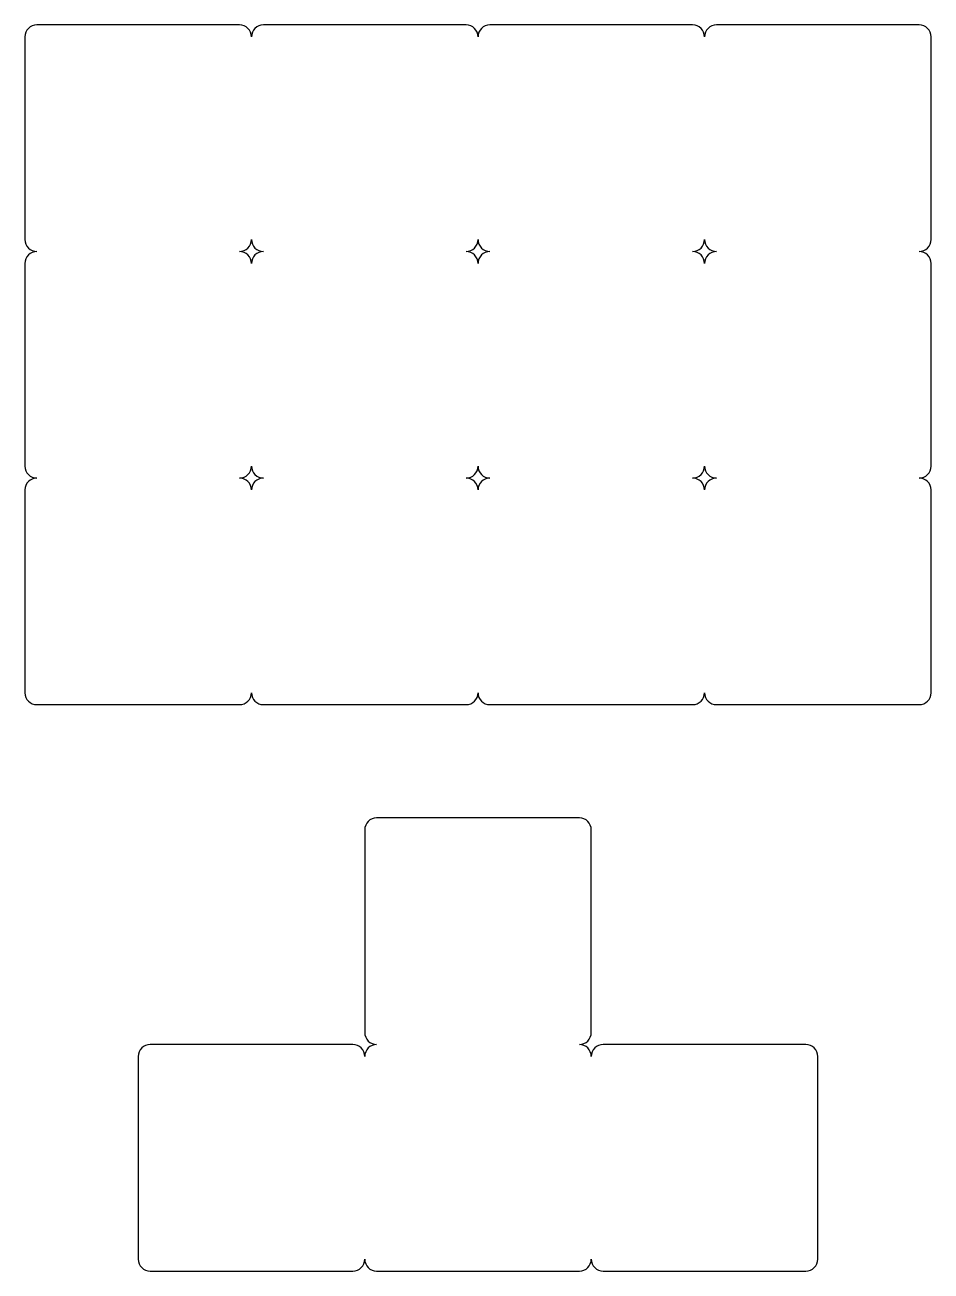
# Model space of a CAD drawing. Header units: millimetres. Extents: x 90 to 166, y -177 to -72.
import ezdxf

# ---------------------------------------------------------------- set-up
doc = ezdxf.new("R2010")
doc.units = ezdxf.units.MM

msp = doc.modelspace()

# ---------------------------------------------------------------- linework, layer by layer
at = {"linetype": 'CONTINUOUS'}
for p, q in [((108.5, -72.5), (91.5, -72.5)), ((127.5, -72.5), (110.5, -72.5)), ((146.5, -72.5), (129.5, -72.5)), ((165.5, -72.5), (148.5, -72.5)), ((90.5, -73.5), (90.5, -90.5)), ((166.5, -90.5), (166.5, -73.5)), ((90.5, -92.5), (90.5, -109.5)), ((166.5, -109.5), (166.5, -92.5)), ((90.5, -111.5), (90.5, -128.5)), ((166.5, -128.5), (166.5, -111.5)), ((91.5, -129.5), (108.5, -129.5)), ((110.5, -129.5), (127.5, -129.5)), ((129.5, -129.5), (146.5, -129.5)), ((148.5, -129.5), (165.5, -129.5)), ((119, -140), (119, -157)), ((137, -139), (120, -139)), ((138, -157), (138, -140)), ((118, -158), (101, -158)), ((156, -158), (139, -158)), ((100, -159), (100, -176)), ((157, -176), (157, -159)), ((101, -177), (118, -177)), ((120, -177), (137, -177)), ((139, -177), (156, -177))]:
    msp.add_line(p, q, dxfattribs=at)
for centre, start, end in [((91.5, -73.5), 90, 180), ((108.5, -73.5), 0, 90), ((110.5, -73.5), 90, 180), ((127.5, -73.5), 0, 90), ((129.5, -73.5), 90, 180), ((146.5, -73.5), 0, 90), ((148.5, -73.5), 90, 180), ((165.5, -73.5), 0, 90), ((91.5, -90.5), 180, 270), ((108.5, -90.5), 270, 360), ((110.5, -90.5), 180, 270), ((127.5, -90.5), 270, 360), ((129.5, -90.5), 180, 270), ((146.5, -90.5), 270, 360), ((148.5, -90.5), 180, 270), ((165.5, -90.5), 270, 360), ((91.5, -92.5), 90, 180), ((108.5, -92.5), 0, 90), ((110.5, -92.5), 90, 180), ((127.5, -92.5), 0, 90), ((129.5, -92.5), 90, 180), ((146.5, -92.5), 0, 90), ((148.5, -92.5), 90, 180), ((165.5, -92.5), 0, 90), ((91.5, -109.5), 180, 270), ((108.5, -109.5), 270, 360), ((110.5, -109.5), 180, 270), ((127.5, -109.5), 270, 360), ((129.5, -109.5), 180, 270), ((146.5, -109.5), 270, 360), ((148.5, -109.5), 180, 270), ((165.5, -109.5), 270, 360), ((91.5, -111.5), 90, 180), ((108.5, -111.5), 0, 90), ((110.5, -111.5), 90, 180), ((127.5, -111.5), 0, 90), ((129.5, -111.5), 90, 180), ((146.5, -111.5), 0, 90), ((148.5, -111.5), 90, 180), ((165.5, -111.5), 0, 90), ((91.5, -128.5), 180, 270), ((108.5, -128.5), 270, 360), ((110.5, -128.5), 180, 270), ((127.5, -128.5), 270, 360), ((129.5, -128.5), 180, 270), ((146.5, -128.5), 270, 360), ((148.5, -128.5), 180, 270), ((165.5, -128.5), 270, 360), ((120, -140), 90, 180), ((137, -140), 0, 90), ((120, -157), 180, 270), ((137, -157), 270, 360), ((101, -159), 90, 180), ((118, -159), 0, 90), ((120, -159), 90, 180), ((137, -159), 0, 90), ((139, -159), 90, 180), ((156, -159), 0, 90), ((101, -176), 180, 270), ((118, -176), 270, 360), ((120, -176), 180, 270), ((137, -176), 270, 360), ((139, -176), 180, 270), ((156, -176), 270, 360)]:
    msp.add_arc(centre, 1, start, end, dxfattribs=at)

doc.saveas('drawing.dxf')
